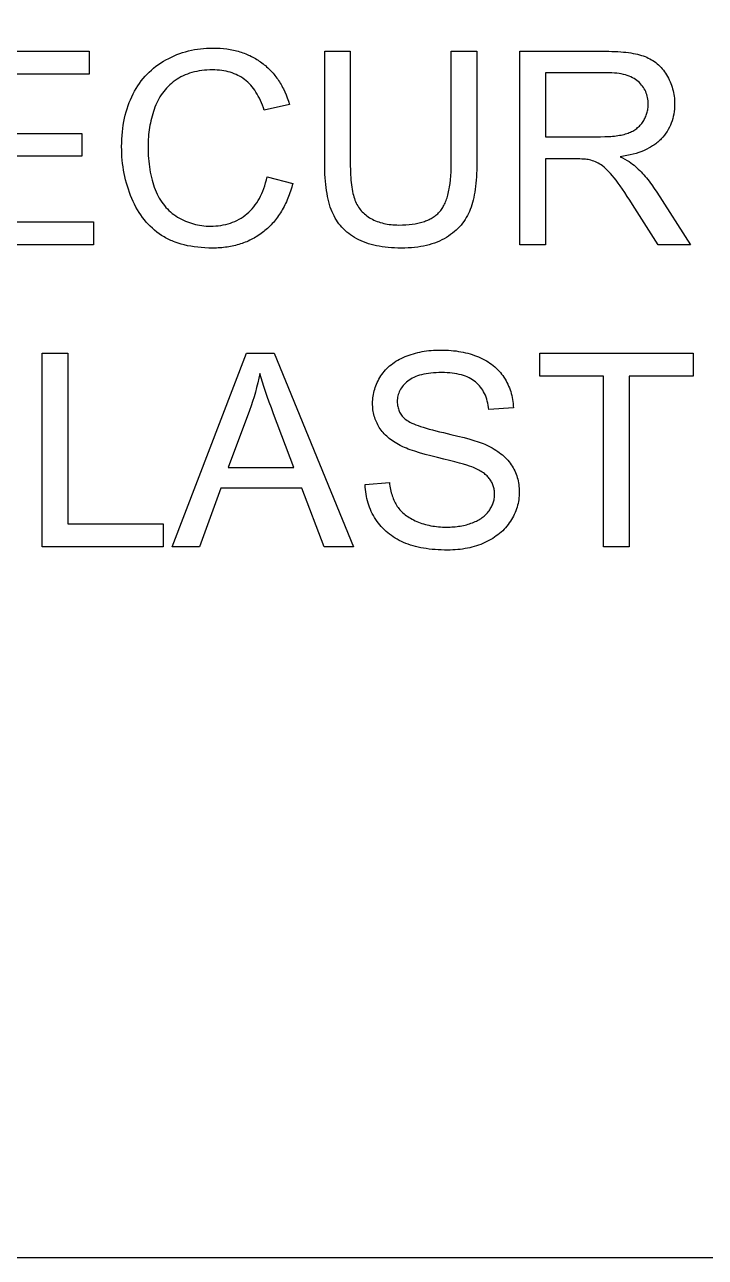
# Model space of a CAD drawing. Extents: x 0 to 4891, y -5350 to 5.
# Drawn here: x 1615 to 1941, y -5350 to -4759 of the extents above; entities that cross this region are included whole.
import ezdxf

# ---------------------------------------------------------------- set-up
doc = ezdxf.new("R2010")
doc.units = 0
doc.layers.add('Default_Layer', color=1, linetype='CONTINUOUS')

msp = doc.modelspace()

# ---------------------------------------------------------------- linework, layer by layer
at = {"layer": 'Default_Layer'}
for points in [[(0, -5350.08), (3813.58, -5350.08), (3813.58, -3124.06), (0, -3124.06), (0, -5350.08)], [(1578.94, -4864.93), (1578.94, -4772.22), (1645.98, -4772.22), (1645.98, -4783.16), (1591.21, -4783.16), (1591.21, -4811.56), (1642.5, -4811.56), (1642.5, -4822.44), (1591.21, -4822.44), (1591.21, -4853.99), (1648.13, -4853.99), (1648.13, -4864.93), (1578.94, -4864.93)], [(1731.22, -4832.43), (1743.49, -4835.53), (1743.25, -4836.46), (1742.99, -4837.39), (1742.71, -4838.3), (1742.43, -4839.19), (1742.14, -4840.08), (1741.83, -4840.94), (1741.51, -4841.8), (1741.18, -4842.64), (1740.83, -4843.46), (1740.48, -4844.28), (1740.11, -4845.07), (1739.73, -4845.86), (1739.34, -4846.63), (1738.93, -4847.38), (1738.51, -4848.13), (1738.09, -4848.85), (1737.64, -4849.57), (1737.19, -4850.27), (1736.73, -4850.96), (1736.25, -4851.63), (1735.76, -4852.29), (1735.26, -4852.93), (1734.75, -4853.56), (1734.22, -4854.18), (1733.68, -4854.78), (1733.13, -4855.37), (1732.57, -4855.95), (1732, -4856.51), (1731.41, -4857.05), (1730.81, -4857.59), (1730.2, -4858.1), (1729.58, -4858.61), (1728.95, -4859.1), (1728.31, -4859.57), (1727.67, -4860.02), (1727.01, -4860.46), (1726.35, -4860.89), (1725.67, -4861.3), (1724.99, -4861.69), (1724.3, -4862.07), (1723.6, -4862.43), (1722.9, -4862.78), (1722.18, -4863.11), (1721.45, -4863.43), (1720.72, -4863.73), (1719.98, -4864.01), (1719.23, -4864.28), (1718.46, -4864.54), (1717.7, -4864.78), (1716.92, -4865), (1716.13, -4865.21), (1715.34, -4865.4), (1714.53, -4865.58), (1713.72, -4865.74), (1712.9, -4865.89), (1712.07, -4866.02), (1711.23, -4866.14), (1710.38, -4866.24), (1709.52, -4866.32), (1708.66, -4866.39), (1707.78, -4866.45), (1706.9, -4866.48), (1706.01, -4866.51), (1705.11, -4866.51), (1703.25, -4866.49), (1701.45, -4866.42), (1699.68, -4866.3), (1697.96, -4866.14), (1696.28, -4865.92), (1694.65, -4865.66), (1693.06, -4865.35), (1691.51, -4865), (1690, -4864.59), (1688.54, -4864.14), (1687.13, -4863.65), (1686.44, -4863.38), (1685.75, -4863.1), (1685.08, -4862.81), (1684.42, -4862.51), (1683.78, -4862.19), (1683.14, -4861.87), (1682.51, -4861.53), (1681.89, -4861.18), (1681.29, -4860.82), (1680.69, -4860.44), (1679.54, -4859.66), (1678.42, -4858.83), (1677.34, -4857.95), (1676.29, -4857.04), (1675.28, -4856.08), (1674.3, -4855.08), (1673.35, -4854.04), (1672.44, -4852.95), (1671.57, -4851.82), (1670.72, -4850.65), (1669.92, -4849.44), (1669.15, -4848.18), (1668.41, -4846.89), (1667.7, -4845.54), (1667.04, -4844.16), (1666.4, -4842.74), (1665.81, -4841.28), (1665.26, -4839.82), (1664.75, -4838.34), (1664.27, -4836.84), (1663.83, -4835.34), (1663.44, -4833.82), (1663.07, -4832.28), (1662.75, -4830.74), (1662.47, -4829.18), (1662.22, -4827.6), (1662.01, -4826.02), (1661.84, -4824.42), (1661.7, -4822.8), (1661.61, -4821.18), (1661.55, -4819.54), (1661.53, -4817.88), (1661.55, -4816.09), (1661.62, -4814.32), (1661.73, -4812.58), (1661.88, -4810.88), (1662.07, -4809.2), (1662.31, -4807.55), (1662.59, -4805.93), (1662.91, -4804.33), (1663.27, -4802.77), (1663.68, -4801.24), (1664.13, -4799.73), (1664.63, -4798.26), (1665.17, -4796.81), (1665.75, -4795.4), (1666.37, -4794.01), (1667.03, -4792.65), (1667.75, -4791.32), (1668.5, -4790.03), (1669.28, -4788.78), (1670.11, -4787.57), (1670.96, -4786.4), (1671.86, -4785.28), (1672.79, -4784.19), (1673.75, -4783.15), (1674.76, -4782.15), (1675.79, -4781.18), (1676.87, -4780.26), (1677.98, -4779.38), (1679.13, -4778.54), (1680.31, -4777.74), (1681.53, -4776.99), (1682.78, -4776.27), (1684.07, -4775.59), (1685.37, -4774.95), (1686.69, -4774.36), (1688.03, -4773.81), (1689.38, -4773.3), (1690.75, -4772.84), (1692.13, -4772.42), (1693.53, -4772.05), (1694.95, -4771.72), (1696.38, -4771.43), (1697.82, -4771.19), (1699.29, -4770.99), (1700.77, -4770.84), (1702.26, -4770.73), (1703.77, -4770.66), (1705.3, -4770.64), (1707.02, -4770.67), (1708.7, -4770.75), (1710.36, -4770.89), (1711.97, -4771.09), (1712.77, -4771.2), (1713.56, -4771.33), (1714.34, -4771.48), (1715.11, -4771.64), (1715.87, -4771.81), (1716.62, -4772), (1717.37, -4772.2), (1718.1, -4772.41), (1718.83, -4772.64), (1719.55, -4772.88), (1720.26, -4773.14), (1720.96, -4773.41), (1721.65, -4773.69), (1722.33, -4773.99), (1723.01, -4774.3), (1723.67, -4774.63), (1724.33, -4774.97), (1724.98, -4775.32), (1725.62, -4775.69), (1726.25, -4776.07), (1726.88, -4776.46), (1727.49, -4776.87), (1728.1, -4777.29), (1728.69, -4777.73), (1729.28, -4778.17), (1729.86, -4778.63), (1730.42, -4779.1), (1730.98, -4779.59), (1731.52, -4780.08), (1732.05, -4780.58), (1732.57, -4781.1), (1733.08, -4781.63), (1733.57, -4782.16), (1734.06, -4782.71), (1734.54, -4783.28), (1735, -4783.85), (1735.45, -4784.43), (1735.89, -4785.02), (1736.32, -4785.63), (1736.74, -4786.25), (1737.15, -4786.88), (1737.54, -4787.51), (1737.93, -4788.17), (1738.3, -4788.83), (1738.67, -4789.5), (1739.02, -4790.18), (1739.69, -4791.59), (1740.31, -4793.03), (1740.89, -4794.53), (1741.42, -4796.06), (1741.91, -4797.65), (1729.83, -4800.49), (1729.42, -4799.25), (1728.98, -4798.05), (1728.52, -4796.89), (1728.04, -4795.78), (1727.53, -4794.71), (1727, -4793.68), (1726.45, -4792.69), (1725.88, -4791.75), (1725.28, -4790.85), (1724.66, -4789.99), (1724.02, -4789.18), (1723.36, -4788.41), (1722.67, -4787.68), (1721.96, -4787), (1721.23, -4786.36), (1720.47, -4785.76), (1719.69, -4785.2), (1718.89, -4784.68), (1718.06, -4784.19), (1717.21, -4783.74), (1716.33, -4783.32), (1715.43, -4782.94), (1714.5, -4782.6), (1713.55, -4782.29), (1712.57, -4782.02), (1711.57, -4781.79), (1710.54, -4781.59), (1709.49, -4781.43), (1708.42, -4781.3), (1707.32, -4781.21), (1706.19, -4781.16), (1705.04, -4781.14), (1703.72, -4781.16), (1702.42, -4781.22), (1701.16, -4781.32), (1699.92, -4781.46), (1698.7, -4781.64), (1697.52, -4781.86), (1696.36, -4782.12), (1695.22, -4782.42), (1694.12, -4782.76), (1693.04, -4783.14), (1691.99, -4783.56), (1690.97, -4784.02), (1689.97, -4784.52), (1689, -4785.06), (1688.06, -4785.64), (1687.15, -4786.26), (1686.27, -4786.92), (1685.42, -4787.6), (1684.61, -4788.31), (1683.84, -4789.05), (1683.09, -4789.81), (1682.38, -4790.6), (1681.7, -4791.42), (1681.06, -4792.27), (1680.45, -4793.15), (1679.87, -4794.05), (1679.32, -4794.98), (1678.81, -4795.94), (1678.33, -4796.92), (1677.88, -4797.94), (1677.47, -4798.98), (1677.09, -4800.05), (1676.74, -4801.13), (1676.41, -4802.21), (1676.1, -4803.29), (1675.82, -4804.39), (1675.56, -4805.48), (1675.32, -4806.58), (1675.1, -4807.68), (1674.91, -4808.79), (1674.74, -4809.91), (1674.59, -4811.02), (1674.47, -4812.14), (1674.36, -4813.27), (1674.28, -4814.4), (1674.23, -4815.54), (1674.19, -4816.68), (1674.18, -4817.82), (1674.19, -4819.29), (1674.23, -4820.73), (1674.3, -4822.15), (1674.39, -4823.55), (1674.51, -4824.92), (1674.66, -4826.27), (1674.83, -4827.6), (1675.03, -4828.9), (1675.26, -4830.18), (1675.52, -4831.44), (1675.8, -4832.68), (1676.1, -4833.89), (1676.44, -4835.07), (1676.8, -4836.24), (1677.18, -4837.38), (1677.6, -4838.5), (1678.05, -4839.58), (1678.52, -4840.63), (1679.03, -4841.64), (1679.57, -4842.62), (1680.14, -4843.56), (1680.74, -4844.47), (1681.37, -4845.34), (1682.02, -4846.18), (1682.71, -4846.99), (1683.43, -4847.76), (1684.17, -4848.49), (1684.95, -4849.19), (1685.75, -4849.86), (1686.59, -4850.49), (1687.45, -4851.09), (1688.35, -4851.65), (1689.26, -4852.18), (1690.18, -4852.68), (1691.12, -4853.14), (1692.06, -4853.56), (1693.01, -4853.95), (1693.97, -4854.31), (1694.94, -4854.64), (1695.92, -4854.93), (1696.91, -4855.18), (1697.91, -4855.4), (1698.91, -4855.59), (1699.93, -4855.74), (1700.96, -4855.86), (1701.99, -4855.95), (1703.04, -4856), (1704.09, -4856.02), (1705.37, -4855.99), (1706.62, -4855.92), (1707.85, -4855.81), (1709.05, -4855.65), (1710.23, -4855.44), (1711.38, -4855.18), (1712.51, -4854.88), (1713.61, -4854.53), (1714.69, -4854.14), (1715.74, -4853.69), (1716.77, -4853.21), (1717.78, -4852.67), (1718.76, -4852.09), (1719.71, -4851.47), (1720.64, -4850.79), (1721.55, -4850.07), (1722.42, -4849.31), (1723.26, -4848.5), (1724.07, -4847.64), (1724.83, -4846.74), (1725.56, -4845.79), (1726.26, -4844.8), (1726.92, -4843.77), (1727.54, -4842.69), (1728.13, -4841.56), (1728.68, -4840.39), (1729.19, -4839.18), (1729.67, -4837.92), (1730.11, -4836.61), (1730.52, -4835.26), (1730.89, -4833.87), (1731.22, -4832.43)], [(1819.44, -4772.22), (1831.71, -4772.22), (1831.71, -4825.79), (1831.7, -4827.51), (1831.66, -4829.19), (1831.6, -4830.83), (1831.51, -4832.42), (1831.4, -4833.96), (1831.27, -4835.46), (1831.11, -4836.92), (1830.92, -4838.33), (1830.71, -4839.69), (1830.48, -4841.01), (1830.22, -4842.29), (1829.93, -4843.52), (1829.62, -4844.7), (1829.29, -4845.84), (1828.93, -4846.94), (1828.55, -4847.99), (1828.13, -4849), (1827.68, -4849.99), (1827.18, -4850.96), (1826.65, -4851.91), (1826.07, -4852.83), (1825.46, -4853.72), (1824.8, -4854.6), (1824.11, -4855.45), (1823.37, -4856.27), (1822.6, -4857.08), (1821.78, -4857.85), (1820.93, -4858.61), (1820.03, -4859.34), (1819.09, -4860.05), (1818.12, -4860.73), (1817.1, -4861.39), (1816.06, -4862.01), (1814.97, -4862.59), (1813.84, -4863.13), (1812.67, -4863.63), (1811.46, -4864.09), (1810.21, -4864.51), (1808.92, -4864.89), (1807.59, -4865.23), (1806.21, -4865.53), (1804.8, -4865.79), (1803.35, -4866.01), (1801.85, -4866.19), (1800.32, -4866.33), (1798.75, -4866.43), (1797.13, -4866.49), (1795.48, -4866.51), (1793.87, -4866.5), (1792.29, -4866.44), (1790.76, -4866.36), (1789.26, -4866.23), (1787.8, -4866.08), (1786.37, -4865.88), (1784.98, -4865.66), (1783.63, -4865.39), (1782.32, -4865.09), (1781.04, -4864.76), (1779.8, -4864.39), (1778.6, -4863.99), (1777.44, -4863.55), (1776.31, -4863.08), (1775.22, -4862.57), (1774.16, -4862.02), (1773.15, -4861.45), (1772.17, -4860.84), (1771.22, -4860.2), (1770.32, -4859.53), (1769.45, -4858.83), (1768.62, -4858.1), (1767.82, -4857.33), (1767.06, -4856.54), (1766.34, -4855.71), (1765.66, -4854.86), (1765.01, -4853.97), (1764.4, -4853.05), (1763.83, -4852.1), (1763.3, -4851.12), (1762.8, -4850.1), (1762.34, -4849.06), (1761.91, -4847.97), (1761.51, -4846.83), (1761.13, -4845.64), (1760.79, -4844.4), (1760.47, -4843.12), (1760.18, -4841.79), (1759.92, -4840.4), (1759.68, -4838.97), (1759.47, -4837.49), (1759.29, -4835.97), (1759.14, -4834.39), (1759.02, -4832.77), (1758.92, -4831.1), (1758.85, -4829.37), (1758.81, -4827.61), (1758.8, -4825.79), (1758.8, -4772.22), (1771.06, -4772.22), (1771.06, -4825.72), (1771.07, -4827.21), (1771.1, -4828.65), (1771.14, -4830.03), (1771.2, -4831.37), (1771.28, -4832.66), (1771.38, -4833.89), (1771.49, -4835.08), (1771.62, -4836.22), (1771.77, -4837.31), (1771.93, -4838.35), (1772.11, -4839.34), (1772.31, -4840.29), (1772.53, -4841.18), (1772.76, -4842.02), (1773.01, -4842.81), (1773.28, -4843.56), (1773.58, -4844.26), (1773.9, -4844.94), (1774.24, -4845.6), (1774.61, -4846.24), (1775.01, -4846.86), (1775.43, -4847.46), (1775.88, -4848.04), (1776.35, -4848.6), (1776.84, -4849.14), (1777.36, -4849.66), (1777.9, -4850.16), (1778.47, -4850.64), (1779.07, -4851.1), (1779.68, -4851.53), (1780.33, -4851.95), (1780.99, -4852.35), (1781.69, -4852.72), (1782.41, -4853.08), (1783.14, -4853.4), (1783.89, -4853.7), (1784.67, -4853.98), (1785.46, -4854.24), (1786.27, -4854.47), (1787.1, -4854.67), (1787.94, -4854.85), (1788.81, -4855.01), (1789.69, -4855.15), (1790.6, -4855.25), (1791.52, -4855.34), (1792.46, -4855.4), (1793.42, -4855.44), (1794.4, -4855.45), (1796.06, -4855.42), (1797.66, -4855.35), (1799.2, -4855.23), (1800.68, -4855.06), (1802.1, -4854.85), (1803.46, -4854.59), (1804.11, -4854.44), (1804.75, -4854.27), (1805.38, -4854.1), (1805.99, -4853.91), (1806.58, -4853.72), (1807.16, -4853.51), (1807.73, -4853.29), (1808.28, -4853.05), (1808.81, -4852.81), (1809.33, -4852.55), (1809.84, -4852.28), (1810.33, -4852), (1810.8, -4851.7), (1811.26, -4851.4), (1811.7, -4851.08), (1812.13, -4850.75), (1812.54, -4850.41), (1812.94, -4850.06), (1813.32, -4849.69), (1813.69, -4849.31), (1814.04, -4848.92), (1814.39, -4848.5), (1814.72, -4848.06), (1815.04, -4847.6), (1815.35, -4847.12), (1815.64, -4846.62), (1815.93, -4846.09), (1816.21, -4845.54), (1816.47, -4844.97), (1816.72, -4844.37), (1816.97, -4843.76), (1817.2, -4843.12), (1817.41, -4842.46), (1817.62, -4841.78), (1817.82, -4841.08), (1818, -4840.35), (1818.18, -4839.6), (1818.34, -4838.83), (1818.49, -4838.04), (1818.63, -4837.22), (1818.88, -4835.53), (1819.08, -4833.74), (1819.24, -4831.87), (1819.35, -4829.91), (1819.42, -4827.86), (1819.44, -4825.72), (1819.44, -4772.22)], [(1852.33, -4864.93), (1852.33, -4772.22), (1893.43, -4772.22), (1894.96, -4772.23), (1896.44, -4772.26), (1897.87, -4772.31), (1899.26, -4772.38), (1900.6, -4772.47), (1901.89, -4772.58), (1903.14, -4772.71), (1904.34, -4772.86), (1905.5, -4773.02), (1906.61, -4773.21), (1907.67, -4773.42), (1908.68, -4773.65), (1909.65, -4773.89), (1910.57, -4774.16), (1911.45, -4774.45), (1912.28, -4774.75), (1913.08, -4775.08), (1913.85, -4775.43), (1914.61, -4775.81), (1915.34, -4776.23), (1916.06, -4776.67), (1916.75, -4777.15), (1917.43, -4777.65), (1918.08, -4778.18), (1918.72, -4778.75), (1919.33, -4779.34), (1919.92, -4779.97), (1920.5, -4780.62), (1921.05, -4781.31), (1921.58, -4782.02), (1922.1, -4782.77), (1922.59, -4783.54), (1923.06, -4784.34), (1923.49, -4785.15), (1923.9, -4785.96), (1924.28, -4786.79), (1924.62, -4787.63), (1924.94, -4788.47), (1925.23, -4789.33), (1925.48, -4790.2), (1925.71, -4791.08), (1925.9, -4791.97), (1926.07, -4792.87), (1926.2, -4793.78), (1926.31, -4794.7), (1926.39, -4795.63), (1926.43, -4796.57), (1926.45, -4797.52), (1926.42, -4798.74), (1926.35, -4799.94), (1926.22, -4801.11), (1926.05, -4802.26), (1925.82, -4803.38), (1925.55, -4804.48), (1925.22, -4805.56), (1924.85, -4806.61), (1924.42, -4807.64), (1923.95, -4808.64), (1923.43, -4809.62), (1922.85, -4810.57), (1922.23, -4811.51), (1921.56, -4812.41), (1920.83, -4813.29), (1920.06, -4814.15), (1919.65, -4814.57), (1919.23, -4814.98), (1918.8, -4815.38), (1918.35, -4815.77), (1917.89, -4816.15), (1917.42, -4816.52), (1916.93, -4816.88), (1916.43, -4817.23), (1915.92, -4817.57), (1915.39, -4817.9), (1914.85, -4818.22), (1914.29, -4818.53), (1913.14, -4819.13), (1911.93, -4819.69), (1910.67, -4820.2), (1909.36, -4820.68), (1907.99, -4821.12), (1906.56, -4821.53), (1905.09, -4821.89), (1903.55, -4822.22), (1901.97, -4822.5), (1900.33, -4822.75), (1901.51, -4823.34), (1902.62, -4823.92), (1903.65, -4824.5), (1904.61, -4825.08), (1905.5, -4825.65), (1906.32, -4826.23), (1907.06, -4826.8), (1907.73, -4827.37), (1908.4, -4828), (1909.06, -4828.64), (1909.72, -4829.31), (1910.38, -4829.99), (1911.03, -4830.69), (1911.68, -4831.42), (1912.32, -4832.16), (1912.96, -4832.92), (1913.59, -4833.7), (1914.22, -4834.5), (1914.85, -4835.32), (1915.47, -4836.16), (1916.7, -4837.89), (1917.91, -4839.7), (1934.03, -4864.93), (1918.6, -4864.93), (1906.34, -4845.65), (1905.02, -4843.62), (1903.77, -4841.72), (1902.57, -4839.94), (1901.43, -4838.28), (1900.36, -4836.74), (1899.34, -4835.33), (1898.38, -4834.04), (1897.48, -4832.87), (1896.62, -4831.81), (1895.79, -4830.82), (1894.97, -4829.92), (1894.18, -4829.11), (1893.41, -4828.37), (1892.66, -4827.72), (1891.93, -4827.16), (1891.22, -4826.67), (1890.54, -4826.25), (1889.85, -4825.86), (1889.16, -4825.5), (1888.47, -4825.17), (1887.77, -4824.88), (1887.07, -4824.62), (1886.37, -4824.4), (1885.66, -4824.21), (1885.09, -4824.1), (1884.45, -4824.01), (1883.72, -4823.94), (1882.91, -4823.88), (1882.01, -4823.83), (1881.03, -4823.79), (1878.83, -4823.76), (1864.6, -4823.76), (1864.6, -4864.93), (1852.33, -4864.93)], [(1864.6, -4813.14), (1890.97, -4813.14), (1893.01, -4813.11), (1894.94, -4813.03), (1895.87, -4812.97), (1896.76, -4812.9), (1897.63, -4812.81), (1898.46, -4812.71), (1899.27, -4812.6), (1900.05, -4812.47), (1900.8, -4812.33), (1901.52, -4812.18), (1902.21, -4812.01), (1902.88, -4811.83), (1903.51, -4811.64), (1904.12, -4811.43), (1904.71, -4811.2), (1905.27, -4810.96), (1905.82, -4810.7), (1906.35, -4810.42), (1906.86, -4810.13), (1907.36, -4809.82), (1907.84, -4809.5), (1908.3, -4809.16), (1908.74, -4808.8), (1909.16, -4808.43), (1909.57, -4808.04), (1909.96, -4807.64), (1910.33, -4807.22), (1910.68, -4806.78), (1911.01, -4806.33), (1911.33, -4805.87), (1911.63, -4805.38), (1911.91, -4804.89), (1912.17, -4804.4), (1912.41, -4803.9), (1912.63, -4803.39), (1912.83, -4802.89), (1913.02, -4802.37), (1913.18, -4801.85), (1913.33, -4801.33), (1913.45, -4800.8), (1913.56, -4800.26), (1913.64, -4799.73), (1913.71, -4799.18), (1913.76, -4798.63), (1913.79, -4798.08), (1913.8, -4797.52), (1913.78, -4796.71), (1913.72, -4795.91), (1913.63, -4795.14), (1913.5, -4794.38), (1913.33, -4793.64), (1913.12, -4792.92), (1912.88, -4792.21), (1912.6, -4791.53), (1912.28, -4790.86), (1911.92, -4790.21), (1911.53, -4789.58), (1911.09, -4788.97), (1910.62, -4788.38), (1910.12, -4787.8), (1909.57, -4787.24), (1908.99, -4786.71), (1908.38, -4786.19), (1907.72, -4785.71), (1907.02, -4785.27), (1906.27, -4784.85), (1905.48, -4784.47), (1904.65, -4784.12), (1903.78, -4783.81), (1902.86, -4783.53), (1901.89, -4783.28), (1900.89, -4783.06), (1899.84, -4782.88), (1898.75, -4782.73), (1897.61, -4782.62), (1896.43, -4782.53), (1895.21, -4782.49), (1893.94, -4782.47), (1864.6, -4782.47), (1864.6, -4813.14)], [(1623.46, -5009.63), (1623.46, -4916.92), (1635.73, -4916.92), (1635.73, -4998.69), (1681.39, -4998.69), (1681.39, -5009.63), (1623.46, -5009.63)], [(1685.82, -5009.63), (1721.42, -4916.92), (1734.64, -4916.92), (1772.58, -5009.63), (1758.61, -5009.63), (1747.79, -4981.55), (1709.03, -4981.55), (1698.84, -5009.63), (1685.82, -5009.63)], [(1778.21, -4979.84), (1789.78, -4978.83), (1789.9, -4979.69), (1790.02, -4980.53), (1790.17, -4981.35), (1790.33, -4982.15), (1790.51, -4982.94), (1790.7, -4983.7), (1790.91, -4984.44), (1791.14, -4985.17), (1791.39, -4985.87), (1791.65, -4986.56), (1791.93, -4987.23), (1792.23, -4987.88), (1792.54, -4988.51), (1792.87, -4989.11), (1793.22, -4989.7), (1793.58, -4990.28), (1793.97, -4990.82), (1794.39, -4991.36), (1794.83, -4991.88), (1795.3, -4992.39), (1795.8, -4992.88), (1796.32, -4993.36), (1796.86, -4993.83), (1797.44, -4994.29), (1798.03, -4994.74), (1798.66, -4995.17), (1799.31, -4995.59), (1799.98, -4995.99), (1800.68, -4996.38), (1801.41, -4996.76), (1802.16, -4997.13), (1802.94, -4997.48), (1803.73, -4997.81), (1804.54, -4998.12), (1805.36, -4998.41), (1806.2, -4998.67), (1807.04, -4998.92), (1807.9, -4999.14), (1808.77, -4999.34), (1809.66, -4999.52), (1810.55, -4999.68), (1811.46, -4999.82), (1812.38, -4999.94), (1813.31, -5000.03), (1814.26, -5000.11), (1815.22, -5000.16), (1816.18, -5000.19), (1817.17, -5000.2), (1818.04, -5000.2), (1818.9, -5000.17), (1819.74, -5000.13), (1820.57, -5000.07), (1821.39, -5000), (1822.2, -4999.91), (1822.99, -4999.8), (1823.78, -4999.68), (1824.54, -4999.54), (1825.3, -4999.39), (1826.04, -4999.22), (1826.77, -4999.03), (1827.49, -4998.83), (1828.19, -4998.61), (1828.88, -4998.37), (1829.56, -4998.12), (1830.22, -4997.85), (1830.86, -4997.57), (1831.48, -4997.28), (1832.08, -4996.98), (1832.65, -4996.66), (1833.2, -4996.34), (1833.73, -4996), (1834.24, -4995.65), (1834.73, -4995.29), (1835.19, -4994.92), (1835.64, -4994.53), (1836.06, -4994.13), (1836.46, -4993.72), (1836.84, -4993.3), (1837.2, -4992.87), (1837.53, -4992.43), (1837.85, -4991.96), (1838.15, -4991.5), (1838.43, -4991.03), (1838.69, -4990.55), (1838.93, -4990.07), (1839.15, -4989.59), (1839.35, -4989.1), (1839.52, -4988.6), (1839.68, -4988.1), (1839.81, -4987.59), (1839.93, -4987.08), (1840.02, -4986.57), (1840.09, -4986.05), (1840.14, -4985.52), (1840.18, -4984.99), (1840.19, -4984.46), (1840.18, -4983.92), (1840.15, -4983.38), (1840.1, -4982.86), (1840.03, -4982.35), (1839.94, -4981.84), (1839.83, -4981.34), (1839.7, -4980.86), (1839.55, -4980.38), (1839.39, -4979.91), (1839.2, -4979.45), (1838.99, -4979), (1838.76, -4978.55), (1838.52, -4978.12), (1838.25, -4977.69), (1837.96, -4977.28), (1837.66, -4976.87), (1837.33, -4976.46), (1836.97, -4976.06), (1836.59, -4975.67), (1836.19, -4975.29), (1835.75, -4974.92), (1835.3, -4974.55), (1834.81, -4974.2), (1834.3, -4973.85), (1833.77, -4973.51), (1833.21, -4973.18), (1832.62, -4972.86), (1832.01, -4972.54), (1831.38, -4972.23), (1830.71, -4971.94), (1830.02, -4971.65), (1829.31, -4971.37), (1828.23, -4970.98), (1826.88, -4970.54), (1825.24, -4970.05), (1823.32, -4969.52), (1821.11, -4968.93), (1818.63, -4968.3), (1815.86, -4967.61), (1812.8, -4966.88), (1809.73, -4966.11), (1806.89, -4965.35), (1804.3, -4964.61), (1801.94, -4963.87), (1800.85, -4963.51), (1799.82, -4963.15), (1798.86, -4962.8), (1797.95, -4962.44), (1797.1, -4962.09), (1796.31, -4961.74), (1795.58, -4961.4), (1794.91, -4961.06), (1794.09, -4960.62), (1793.3, -4960.16), (1792.53, -4959.7), (1791.8, -4959.22), (1791.08, -4958.72), (1790.4, -4958.22), (1789.74, -4957.7), (1789.1, -4957.17), (1788.5, -4956.63), (1787.92, -4956.07), (1787.36, -4955.5), (1786.83, -4954.92), (1786.33, -4954.32), (1785.85, -4953.71), (1785.4, -4953.09), (1784.98, -4952.46), (1784.59, -4951.81), (1784.22, -4951.14), (1783.88, -4950.47), (1783.57, -4949.79), (1783.28, -4949.1), (1783.01, -4948.4), (1782.77, -4947.69), (1782.56, -4946.97), (1782.37, -4946.24), (1782.21, -4945.51), (1782.07, -4944.76), (1781.95, -4944), (1781.87, -4943.24), (1781.8, -4942.46), (1781.77, -4941.68), (1781.75, -4940.89), (1781.77, -4940.01), (1781.81, -4939.14), (1781.89, -4938.29), (1782, -4937.43), (1782.14, -4936.59), (1782.31, -4935.75), (1782.52, -4934.92), (1782.75, -4934.1), (1783.01, -4933.29), (1783.31, -4932.48), (1783.64, -4931.68), (1783.99, -4930.89), (1784.38, -4930.1), (1784.8, -4929.33), (1785.25, -4928.56), (1785.74, -4927.79), (1786.25, -4927.04), (1786.79, -4926.31), (1787.36, -4925.6), (1787.96, -4924.91), (1788.58, -4924.25), (1789.24, -4923.61), (1789.92, -4923), (1790.64, -4922.4), (1791.38, -4921.83), (1792.15, -4921.29), (1792.95, -4920.76), (1793.78, -4920.26), (1794.63, -4919.79), (1795.52, -4919.33), (1796.43, -4918.9), (1797.37, -4918.5), (1798.34, -4918.12), (1799.31, -4917.76), (1800.3, -4917.42), (1801.31, -4917.11), (1802.32, -4916.83), (1803.35, -4916.57), (1804.4, -4916.34), (1805.45, -4916.13), (1806.52, -4915.94), (1807.6, -4915.78), (1808.7, -4915.64), (1809.81, -4915.53), (1810.93, -4915.45), (1812.07, -4915.39), (1813.22, -4915.35), (1814.38, -4915.34), (1815.66, -4915.35), (1816.92, -4915.39), (1818.16, -4915.45), (1819.38, -4915.55), (1820.59, -4915.66), (1821.77, -4915.81), (1822.93, -4915.98), (1824.08, -4916.17), (1825.2, -4916.4), (1826.31, -4916.65), (1827.39, -4916.92), (1828.46, -4917.22), (1829.51, -4917.55), (1830.54, -4917.9), (1831.54, -4918.28), (1832.53, -4918.69), (1833.51, -4919.11), (1834.45, -4919.56), (1835.37, -4920.03), (1836.26, -4920.53), (1837.12, -4921.05), (1837.95, -4921.6), (1838.75, -4922.17), (1839.52, -4922.77), (1840.27, -4923.39), (1840.98, -4924.03), (1841.67, -4924.7), (1842.33, -4925.4), (1842.96, -4926.12), (1843.56, -4926.86), (1844.13, -4927.63), (1844.68, -4928.43), (1845.19, -4929.24), (1845.67, -4930.07), (1846.13, -4930.91), (1846.55, -4931.76), (1846.94, -4932.63), (1847.3, -4933.5), (1847.63, -4934.4), (1847.93, -4935.3), (1848.2, -4936.22), (1848.44, -4937.16), (1848.65, -4938.1), (1848.83, -4939.06), (1848.97, -4940.04), (1849.09, -4941.02), (1849.17, -4942.02), (1849.23, -4943.04), (1837.47, -4943.92), (1837.33, -4942.84), (1837.16, -4941.79), (1836.95, -4940.78), (1836.71, -4939.79), (1836.43, -4938.85), (1836.12, -4937.93), (1835.77, -4937.05), (1835.38, -4936.21), (1834.96, -4935.39), (1834.5, -4934.61), (1834.01, -4933.87), (1833.48, -4933.15), (1832.92, -4932.48), (1832.32, -4931.83), (1831.69, -4931.22), (1831.02, -4930.64), (1830.32, -4930.1), (1829.57, -4929.59), (1828.79, -4929.11), (1827.97, -4928.68), (1827.1, -4928.27), (1826.2, -4927.9), (1825.25, -4927.57), (1824.27, -4927.27), (1823.24, -4927.01), (1822.17, -4926.78), (1821.06, -4926.59), (1819.91, -4926.43), (1818.71, -4926.31), (1817.48, -4926.22), (1816.21, -4926.17), (1814.89, -4926.15), (1813.52, -4926.17), (1812.2, -4926.21), (1810.93, -4926.29), (1809.7, -4926.41), (1808.52, -4926.55), (1807.39, -4926.73), (1806.3, -4926.94), (1805.26, -4927.18), (1804.27, -4927.45), (1803.32, -4927.76), (1802.43, -4928.09), (1801.57, -4928.46), (1800.77, -4928.86), (1800.01, -4929.3), (1799.3, -4929.76), (1798.64, -4930.26), (1798.02, -4930.77), (1797.45, -4931.3), (1796.92, -4931.84), (1796.42, -4932.39), (1795.97, -4932.96), (1795.55, -4933.54), (1795.18, -4934.13), (1794.84, -4934.73), (1794.55, -4935.35), (1794.29, -4935.99), (1794.07, -4936.63), (1793.89, -4937.29), (1793.76, -4937.96), (1793.66, -4938.65), (1793.6, -4939.35), (1793.58, -4940.06), (1793.59, -4940.68), (1793.63, -4941.28), (1793.71, -4941.87), (1793.8, -4942.45), (1793.93, -4943.01), (1794.09, -4943.56), (1794.27, -4944.1), (1794.48, -4944.62), (1794.72, -4945.12), (1794.99, -4945.62), (1795.28, -4946.1), (1795.61, -4946.56), (1795.96, -4947.01), (1796.34, -4947.45), (1796.75, -4947.87), (1797.18, -4948.28), (1797.67, -4948.69), (1798.25, -4949.09), (1798.91, -4949.5), (1799.67, -4949.91), (1800.51, -4950.32), (1801.44, -4950.73), (1802.46, -4951.14), (1803.57, -4951.56), (1804.77, -4951.97), (1806.06, -4952.39), (1807.43, -4952.81), (1808.9, -4953.23), (1810.45, -4953.65), (1812.1, -4954.07), (1813.83, -4954.5), (1815.65, -4954.92), (1819.25, -4955.75), (1822.55, -4956.55), (1825.57, -4957.32), (1828.28, -4958.07), (1830.7, -4958.79), (1831.8, -4959.14), (1832.83, -4959.49), (1833.78, -4959.83), (1834.66, -4960.16), (1835.47, -4960.49), (1836.2, -4960.81), (1837.2, -4961.28), (1838.16, -4961.77), (1839.09, -4962.28), (1839.98, -4962.8), (1840.85, -4963.34), (1841.68, -4963.89), (1842.47, -4964.46), (1843.24, -4965.04), (1843.97, -4965.64), (1844.67, -4966.26), (1845.33, -4966.89), (1845.96, -4967.54), (1846.56, -4968.2), (1847.12, -4968.88), (1847.66, -4969.58), (1848.15, -4970.29), (1848.62, -4971.01), (1849.06, -4971.74), (1849.47, -4972.49), (1849.84, -4973.25), (1850.19, -4974.02), (1850.51, -4974.81), (1850.79, -4975.61), (1851.05, -4976.43), (1851.27, -4977.26), (1851.47, -4978.1), (1851.64, -4978.95), (1851.77, -4979.83), (1851.88, -4980.71), (1851.95, -4981.61), (1852, -4982.52), (1852.01, -4983.45), (1852, -4984.37), (1851.95, -4985.28), (1851.86, -4986.19), (1851.75, -4987.09), (1851.6, -4987.99), (1851.42, -4988.88), (1851.2, -4989.76), (1850.95, -4990.64), (1850.67, -4991.51), (1850.36, -4992.37), (1850.01, -4993.23), (1849.63, -4994.08), (1849.22, -4994.93), (1848.77, -4995.76), (1848.29, -4996.6), (1847.78, -4997.42), (1847.23, -4998.22), (1846.66, -4999.01), (1846.06, -4999.76), (1845.42, -5000.5), (1844.76, -5001.21), (1844.07, -5001.91), (1843.35, -5002.58), (1842.61, -5003.22), (1841.83, -5003.85), (1841.02, -5004.45), (1840.19, -5005.03), (1839.32, -5005.59), (1838.43, -5006.13), (1837.5, -5006.64), (1836.55, -5007.13), (1835.57, -5007.6), (1834.57, -5008.04), (1833.56, -5008.45), (1832.53, -5008.83), (1831.49, -5009.18), (1830.43, -5009.5), (1829.36, -5009.8), (1828.27, -5010.07), (1827.16, -5010.31), (1826.04, -5010.52), (1824.9, -5010.7), (1823.74, -5010.86), (1822.57, -5010.98), (1821.39, -5011.08), (1820.19, -5011.15), (1818.97, -5011.19), (1817.74, -5011.21), (1816.18, -5011.19), (1814.65, -5011.15), (1813.16, -5011.08), (1811.7, -5010.98), (1810.27, -5010.85), (1808.87, -5010.69), (1807.5, -5010.51), (1806.16, -5010.29), (1804.86, -5010.05), (1803.59, -5009.78), (1802.35, -5009.47), (1801.14, -5009.14), (1799.96, -5008.79), (1798.81, -5008.4), (1797.7, -5007.98), (1796.61, -5007.54), (1795.57, -5007.07), (1794.55, -5006.57), (1793.56, -5006.04), (1792.6, -5005.48), (1791.67, -5004.89), (1790.77, -5004.27), (1789.89, -5003.63), (1789.04, -5002.96), (1788.22, -5002.25), (1787.43, -5001.52), (1786.67, -5000.76), (1785.93, -4999.98), (1785.22, -4999.16), (1784.54, -4998.31), (1783.89, -4997.44), (1783.27, -4996.54), (1782.69, -4995.6), (1782.14, -4994.66), (1781.63, -4993.69), (1781.15, -4992.72), (1780.71, -4991.73), (1780.31, -4990.72), (1779.94, -4989.7), (1779.6, -4988.66), (1779.3, -4987.61), (1779.04, -4986.55), (1778.81, -4985.47), (1778.62, -4984.37), (1778.47, -4983.26), (1778.35, -4982.14), (1778.26, -4981), (1778.21, -4979.84)], [(1892.36, -5009.63), (1892.36, -4927.86), (1861.81, -4927.86), (1861.81, -4916.92), (1935.3, -4916.92), (1935.3, -4927.86), (1904.63, -4927.86), (1904.63, -5009.63), (1892.36, -5009.63)], [(1712.57, -4971.56), (1744, -4971.56), (1734.32, -4945.88), (1733.25, -4943.02), (1732.25, -4940.29), (1731.32, -4937.69), (1730.46, -4935.23), (1729.68, -4932.89), (1728.96, -4930.68), (1728.32, -4928.6), (1727.75, -4926.66), (1727.28, -4928.88), (1726.77, -4931.11), (1726.21, -4933.33), (1725.61, -4935.54), (1724.96, -4937.75), (1724.27, -4939.96), (1723.53, -4942.16), (1722.75, -4944.36), (1712.57, -4971.56)]]:
    msp.add_lwpolyline(points, close=True, dxfattribs=at)

doc.saveas('drawing.dxf')
